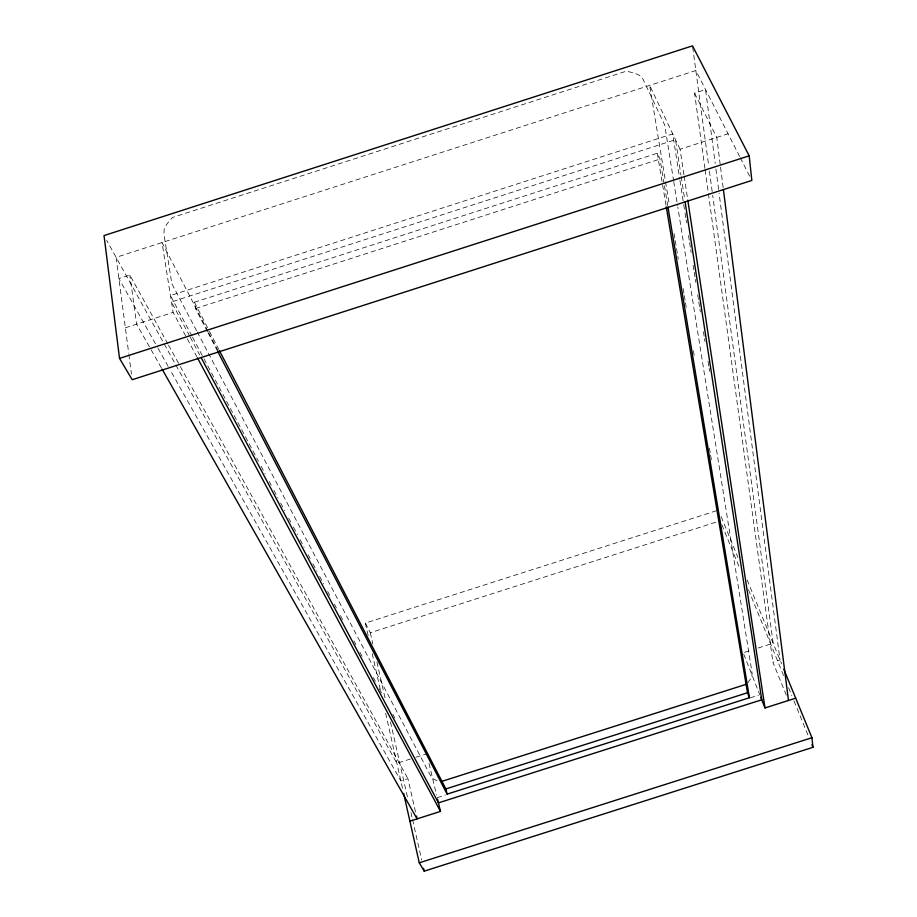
<?xml version="1.0" encoding="UTF-8"?>
<svg xmlns="http://www.w3.org/2000/svg" width="917" height="917" viewBox="0 0 917 917"><rect width="100%" height="100%" fill="white"/><g stroke="black" fill="none" stroke-linecap="round" stroke-linejoin="round"><path stroke-width="0.69" stroke-dasharray="4.58 3.44" d="M747.802 682.707L751.711 677.319L752.123 673.238L677.789 207.013M167.88 343.967L129.836 275.066L118.901 278.585L157.38 347.142M704.909 168.361L694.559 93.144L705.551 89.602L715.191 163.386M207.345 331.438L195.493 308.548L194.415 302.232L657.306 153.231L659.999 159.054L664.206 184.432M125.365 327.77L173.107 312.41L196.742 356.518M683.922 174.7L680.047 149.242L728.064 133.79M195.493 308.548L659.999 159.054M368.153 635.573L365.344 623.079L718.469 510.104M365.344 623.079L370.285 632.741L720.246 520.799M410.449 759.001L396.889 763.322L106.716 240.403M415.871 757.27L426.726 753.797M744.558 652.365L751.367 650.199M758.164 648.021L773.146 643.253L712.681 195.275M415.516 811.946L407.916 778.682L400.844 780.94L169.977 369.585M786.327 695.201L772.905 662.234L780.012 659.976L719.077 193.178M437.203 797.687L445.375 795.085M750.266 697.848L758.439 695.246M437.077 780.745L433.282 778.9L430.612 775.805L197.224 331.954M161.323 367.774L136.599 324.16L129.836 275.066M158.079 348.391L169.278 368.336M168.568 345.228L179.64 365.264M180.328 366.525L407.916 778.682M189.601 336.012L171.445 301.945L675.497 139.671L680.941 175.032M190.278 337.273L199.688 354.936M191.94 336.058L170.436 295.583L672.723 133.871L679.749 179.079M192.616 337.318L203.368 357.561M204.032 358.822L258.468 461.262M261.15 466.329L265.185 473.917M269.22 481.505L271.237 485.299M273.919 490.354L277.954 497.942M280.636 502.997L284.671 510.586M288.706 518.174L290.723 521.968M293.406 527.034L297.44 534.622M300.123 539.677L304.157 547.266M308.192 554.854L310.21 558.648M312.892 563.714L316.927 571.302M319.609 576.357L323.644 583.946M327.678 591.534L329.696 595.328M334.396 604.177L336.413 607.971M340.448 615.559L343.13 620.626M353.882 640.857L355.899 644.651M359.934 652.239L362.616 657.294M373.368 677.537L375.385 681.331M379.42 688.919L382.102 693.974M392.854 714.217L394.872 718.011M196.559 330.693L171.88 283.766L163.868 233.778L164.281 228.505L167.181 223.576L172.511 217.478L626.403 71.159L634.232 73.028L639.55 75.32L643.058 79.332L664.722 125.067L673.502 180.168M194.415 302.232L208.858 330.189M209.512 331.461L218.705 349.251M208.125 331.564L162.034 242.546L173.107 312.41M208.778 332.837L218.005 350.649M208.01 332.711L217.226 350.5M739.629 156.486L695.831 70.517L116.104 257.345L128.689 353.045M740.271 157.747L749.9 176.66M694.559 93.144L716.762 137.424L720.372 165.782M680.047 149.242L649.66 85.407L669.433 205.374M721.175 516.695L737.956 557.559M747.16 579.968L781.628 663.931M721.874 524.776L739.217 567.164M748.444 589.688L784.23 677.113M788.574 687.716L791.818 695.659M793.996 700.955L808.634 736.729M743.721 654.119L759.792 694.811M429.018 763.403L436.549 794.947M370.285 632.741L372.806 643.894M376.91 662.017L385.427 699.66M390.47 721.966L407.503 797.251M410.965 812.588L412.226 818.17M412.547 819.569L421.694 859.997M372.21 653.626L380.326 689.733M385.644 713.334L402.723 789.262M657.306 153.231L666.04 205.488M664.447 185.842L667.725 205.591M674.087 233.606L675.015 239.257M675.256 240.667L678.271 259.007M683.165 288.649L684.093 294.3M684.323 295.71L685.263 301.361M685.492 302.77L686.42 308.41M693.401 350.752L694.329 356.404M709.46 448.149L710.388 453.789M710.618 455.199L711.546 460.85M673.731 181.577L677.56 205.591M679.967 180.5L683.474 203.104M683.692 204.514L684.793 211.575M685.01 212.996L685.882 218.647M686.111 220.057L686.546 222.888M688.518 235.6L689.401 241.251M689.618 242.661L690.49 248.312M690.707 249.733L691.154 252.553M693.126 265.277L693.997 270.928M694.215 272.338L695.097 277.989M695.315 279.398L695.751 282.23M697.734 294.942L698.605 300.593M698.823 302.014L699.705 307.665M699.923 309.075L700.359 311.906M703.431 331.679L704.313 337.33M704.531 338.751L704.967 341.571M708.039 361.355L708.91 367.006M709.139 368.416L709.575 371.247M681.159 176.454L684.644 199.081M684.128 176.121L687.578 198.748M705.104 169.783L772.905 662.234M692.69 47.226L708.658 165.507M709.426 171.17L712.486 193.854M128.873 354.443L131.452 374.102M715.925 169.06L718.894 191.756M720.556 167.203L723.261 188.478"/><path stroke-width="1.38" d="M119.531 358.409L749.178 155.833L692.507 45.85L104.022 235.566L119.531 358.409L132.197 379.718L751.837 180.443L749.178 155.833M442.063 781.307L745.957 684.38M219.358 350.523L445.868 788.929L747.481 692.736L666.281 206.898M217.891 351.773L447.129 794.133L749.441 697.734L667.954 207.001M409.899 821.162L440.481 811.407L437.512 798.982M760.778 697.298L764.996 707.958L795.692 698.169M403.652 793.423L419.264 862.817L811.935 737.726L783.794 669.192M419.264 862.817L424.216 871.15L812.978 747.321L811.935 737.726M162.034 369.024L417.097 818.87L416.456 816.096M197.407 357.779L440.481 811.407M201.041 357.458L438.452 802.879L761.763 699.786L685.079 201.912M811.889 744.673L812.978 747.321M747.481 692.736L749.441 697.734M445.868 788.929L447.129 794.133M423.585 868.365L424.216 871.15M687.784 200.158L764.996 707.958M723.444 189.899L788.471 700.473"/></g></svg>
